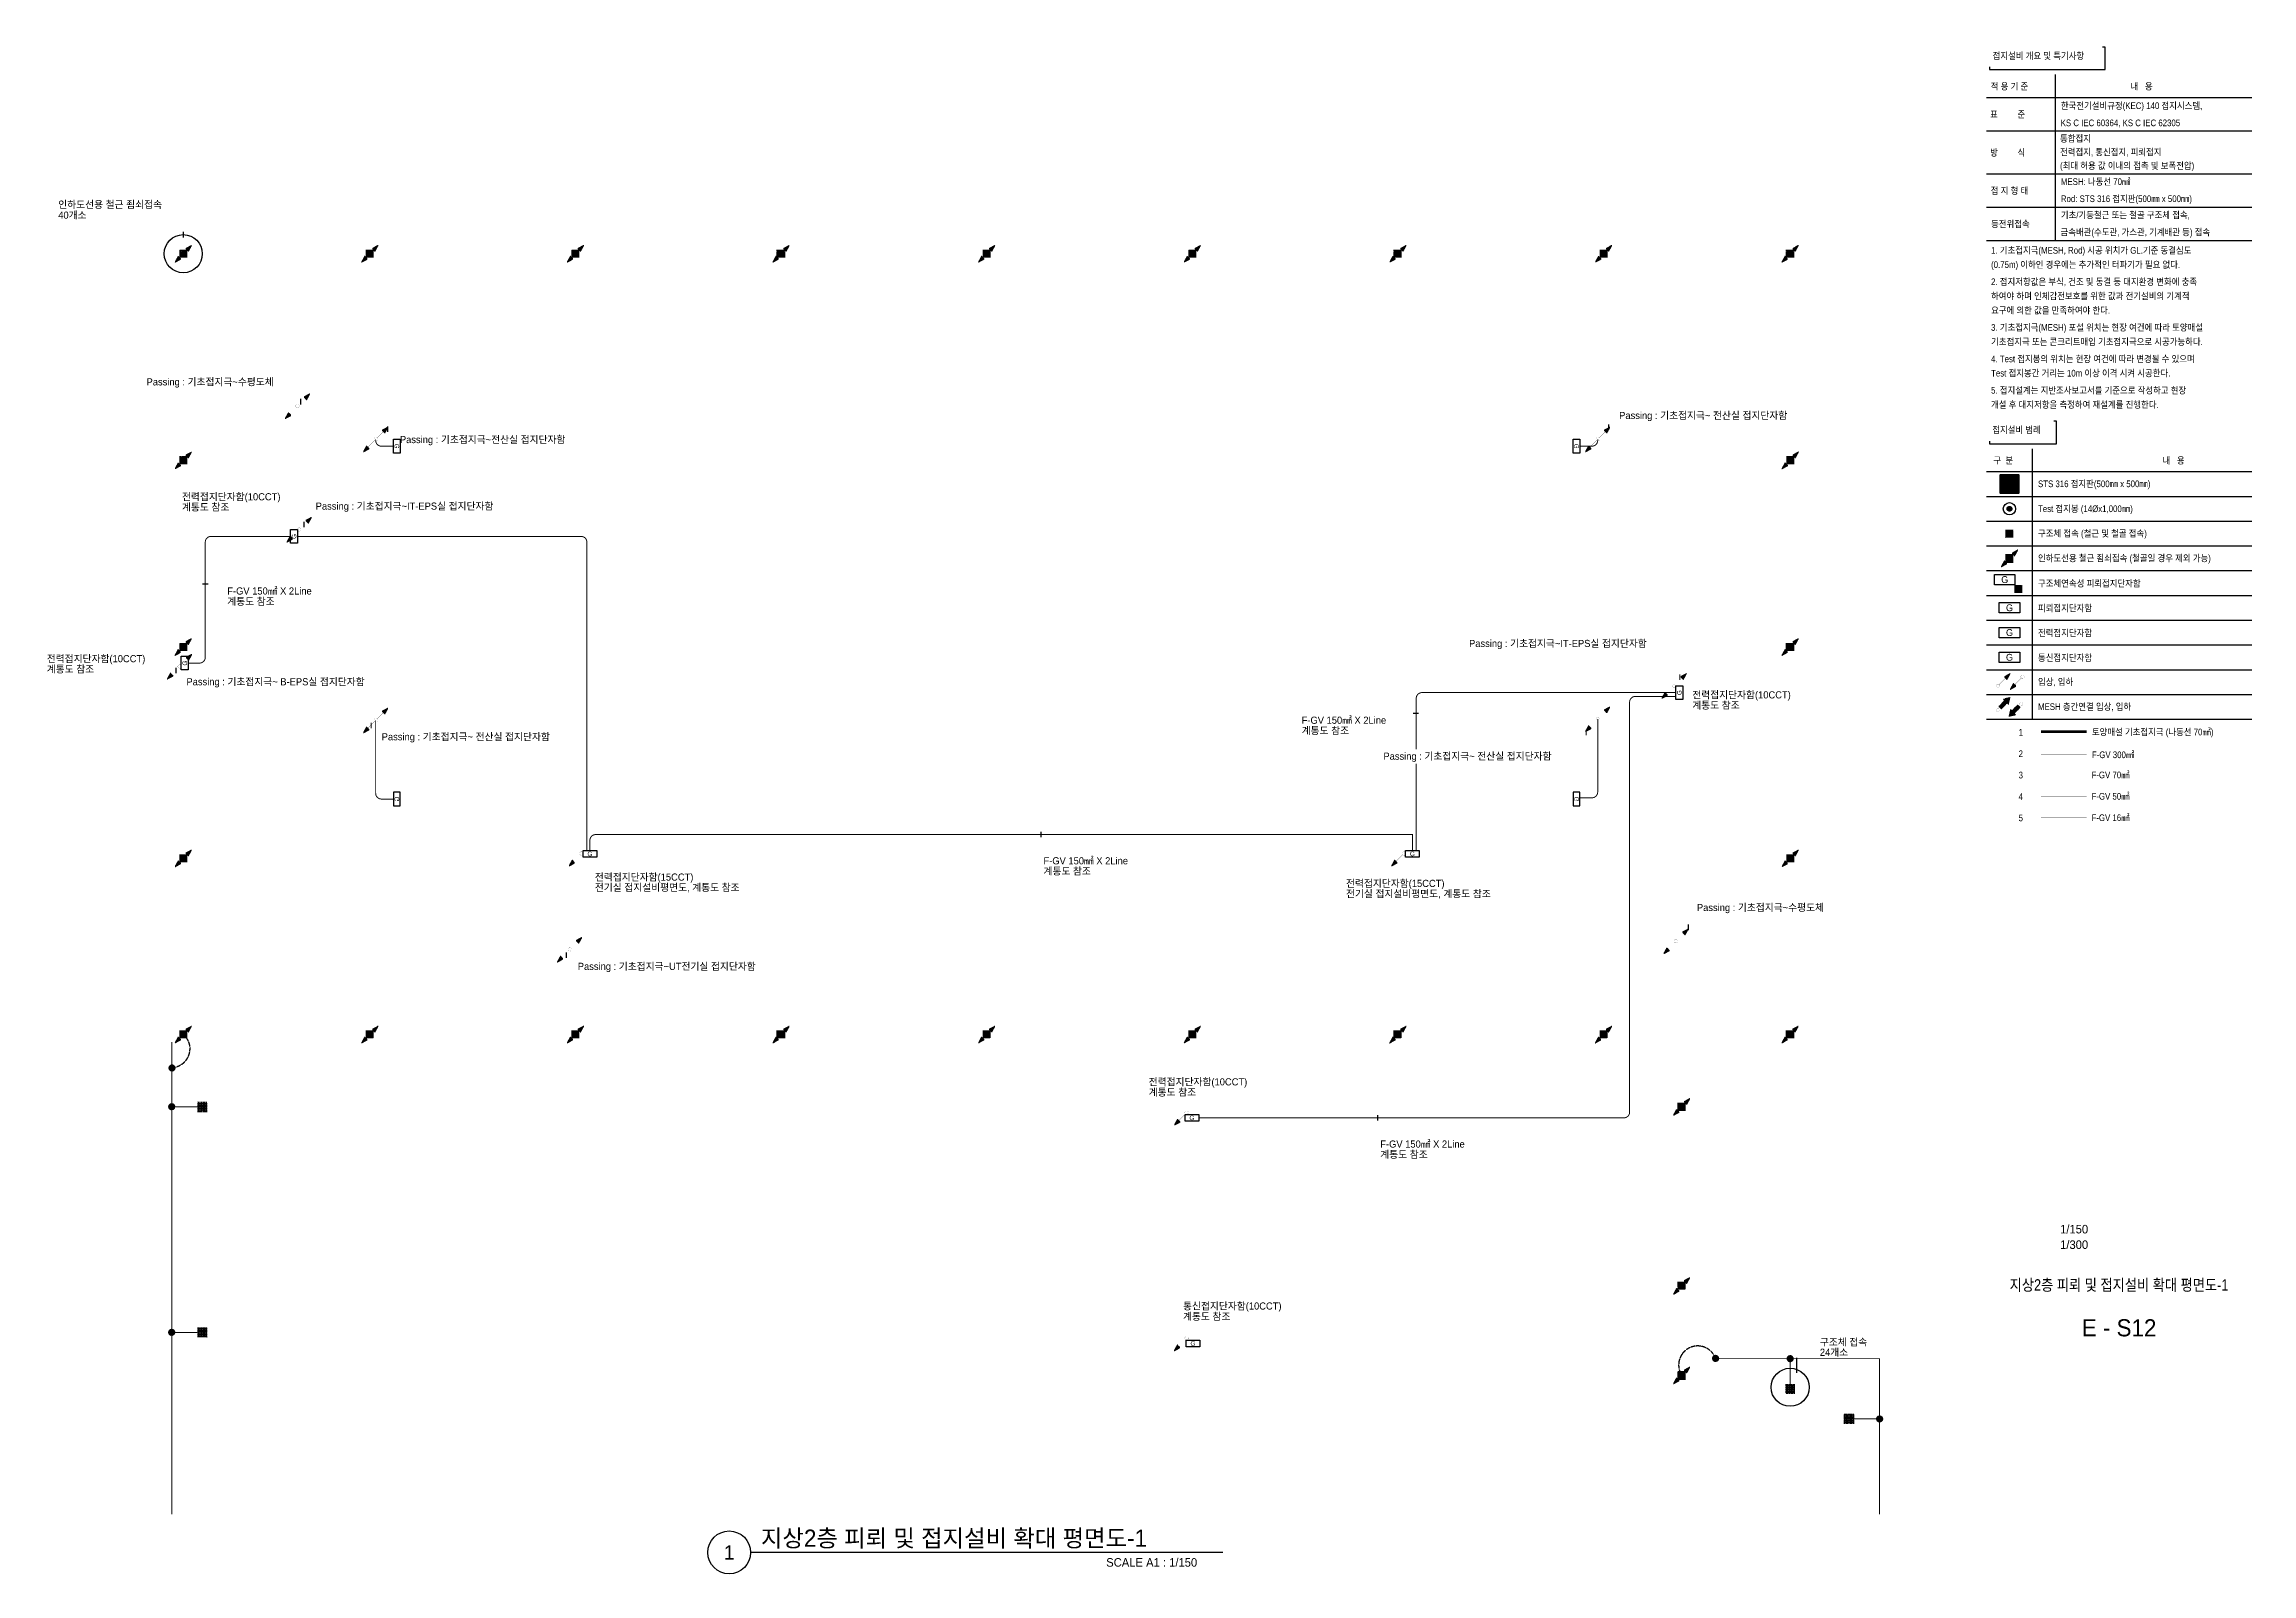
# Model space of a CAD drawing. Header units: millimetres. Extents: x 84495 to 502050, y -708375 to 1238700.
# Drawn here: x 259945 to 375900, y -173775 to -93450 of the extents above; entities that cross this region are included whole.
import ezdxf
from ezdxf.enums import TextEntityAlignment as Align

# ---------------------------------------------------------------- set-up
doc = ezdxf.new("R2010")
doc.units = ezdxf.units.MM
doc.header["$LTSCALE"] = 150
doc.set_wipeout_variables(frame=1)
for name, pattern in [('AM_ISO09W050', [22.5, 12, -1.5, 3, -1.5, 3, -1.5]), ('C2', [18.5, 13.5, -2, 1, -2]), ('HID', [2.3, 1.5, -0.8]), ('HIDDEN', [0.375, 0.25, -0.125])]:
    doc.linetypes.add(name, pattern=pattern)
doc.layers.get('0').update_dxf_attribs({"lineweight": 0})
for name, color, linetype in [('------02 Etc Panel', 3, 'Continuous'), ('------99 Grounding and Lightning', 3, 'Continuous'), ('------99 Grounding and Lightning_Roof', 2, 'Continuous'), ('------99 Grounding_Grounding Terminal Board_E', 3, 'Continuous'), ('------99 Grounding_Grounding Terminal Board_T', 2, 'Continuous'), ('------99 Grounding_Mesh', 6, 'Continuous'), ('-----09 E-WIRE-GV', 2, 'Continuous'), ('-----20 General Symbol', 3, 'Continuous'), ('-----29 Cable Schedule', 1, 'Continuous'), ('-----29 Indicator', 1, 'Continuous'), ('-----30 Text', 2, 'Continuous'), ('-----41 Drawing Title', 2, 'Continuous'), ('-----42 Drawing Number', 2, 'Continuous'), ('-----43 Drawing Scale', 3, 'Continuous')]:
    doc.layers.add(name, color=color, linetype=linetype)
doc.styles.add('ELEC', font='')
doc.styles.get('ELEC').set_extended_font_data('Dotum')
pattern_1 = [(180, (845852.563, 610254.6404), (-1e-14, -6.25), [])]

# ---------------------------------------------------------------- blocks, each defined once
blk = doc.blocks.new('STS 316 접지판')
blk.add_wipeout([(-254, -276), (-270, -270), (-276, -254), (-276, 254), (-270, 270), (-254, 276), (254, 276), (270, 270), (276, 254), (276, -254), (270, -270), (254, -276)])
h = blk.add_hatch(color=256)
h.dxf.hatch_style = 1
h.set_gradient(color1=(132, 132, 132), color2=(214, 214, 214), tint=1, name='SPHERICAL')
edge = h.paths.add_edge_path()
edge.add_line((-254, 276), (254, 276))
edge.add_arc((254, 254), 22.1, 0, 90, ccw=False)
edge.add_line((276, 254), (276, -254))
edge.add_arc((254, -254), 22.1, 270, 360, ccw=False)
edge.add_line((254, -276), (-254, -276))
edge.add_arc((-254, -254), 22.1, 180, 270, ccw=False)
edge.add_line((-276, -254), (-276, 254))
edge.add_arc((-254, 254), 22.1, 90, 180, ccw=False)
h.paths.add_polyline_path([(-169, 221), (169, 221, -0.668179), (173, 212), (-165, 212, -1.496606)], flags=16)
h.paths.add_polyline_path([(221, 169), (221, -169, -0.668179), (212, -173), (212, 165, -1.496606)], flags=16)
h.paths.add_polyline_path([(-173, -212), (165, -212, -1.496606), (169, -221), (-169, -221, -0.668179)], flags=16)
h.paths.add_polyline_path([(-221, 169, 0.022626), (-52, 0, 1.473564), (-43, 4, 0.045564)], flags=16)
h = blk.add_hatch(color=256)
h.set_gradient(color1=(255, 255, 255), tint=1, name='SPHERICAL')
edge = h.paths.add_edge_path()
edge.add_arc((-232, 232), 22.1, 0, 360)
edge = h.paths.add_edge_path()
edge.add_arc((-78, 249), 16.6, 0, 360)
edge = h.paths.add_edge_path()
edge.add_arc((78, 249), 16.6, 0, 360)
edge = h.paths.add_edge_path()
edge.add_arc((232, 232), 22.1, 0, 360)
edge = h.paths.add_edge_path()
edge.add_arc((249, -77), 16.6, 0, 360)
edge = h.paths.add_edge_path()
edge.add_arc((249, 77), 16.6, 0, 360)
edge = h.paths.add_edge_path()
edge.add_arc((-78, -249), 16.6, 0, 360)
edge = h.paths.add_edge_path()
edge.add_arc((78, -249), 16.6, 0, 360)
edge = h.paths.add_edge_path()
edge.add_arc((232, -232), 22.1, 0, 360)
edge = h.paths.add_edge_path()
edge.add_arc((-232, -232), 22.1, 0, 360)
edge = h.paths.add_edge_path()
edge.add_arc((-249, -77), 16.6, 0, 360)
edge = h.paths.add_edge_path()
edge.add_arc((-249, 77), 16.6, 0, 360)
edge = h.paths.add_edge_path()
edge.add_arc((0, 0), 22.1, 0, 360)
h = blk.add_hatch(color=256)
h.set_gradient(color1=(255, 255, 255), tint=1, name='SPHERICAL')
edge = h.paths.add_edge_path()
edge.add_arc((-249, -77), 16.6, 0, 360)
edge = h.paths.add_edge_path()
edge.add_arc((-249, 77), 16.6, 0, 360)
edge = h.paths.add_edge_path()
edge.add_arc((-232, 232), 22.1, 0, 360)
edge = h.paths.add_edge_path()
edge.add_arc((-78, 249), 16.6, 0, 360)
edge = h.paths.add_edge_path()
edge.add_arc((78, 249), 16.6, 0, 360)
edge = h.paths.add_edge_path()
edge.add_arc((0, 0), 22.1, 0, 360)
edge = h.paths.add_edge_path()
edge.add_arc((232, 232), 22.1, 0, 360)
h = blk.add_hatch(color=256)
h.set_gradient(color1=(132, 132, 132), one_color=1, tint=1, name='SPHERICAL')
edge = h.paths.add_edge_path()
edge.add_arc((0, 0), 22.1, 0, 360)
for points in [[(-254, 276), (254, 276, -0.414214), (276, 254), (276, -254, -0.414214), (254, -276), (-254, -276, -0.414214), (-276, -254), (-276, 254, -0.414214), (-254, 276, 0.033225)], [(-221, -169), (-221, 169, -0.668179), (-212, 173), (-43, 4, -0.414214), (-43, -4), (-212, -173, -0.668179), (-221, -169, -0.016281)], [(-169, 221), (169, 221, -0.668179), (173, 212), (4, 43, -0.414214), (-4, 43), (-173, 212, -0.668179), (-169, 221, -0.016281)], [(221, -169), (221, 169, 0.668179), (212, 173), (43, 4, 0.414214), (43, -4), (212, -173, 0.668179), (221, -169, 0.016281)], [(-169, -221), (169, -221, 0.668179), (173, -212), (4, -43, 0.414214), (-4, -43), (-173, -212, 0.668179), (-169, -221, 0.016281)]]:
    blk.add_lwpolyline(points, format="xyb")
for centre, radius in [((-249, 77), 16.6), ((-232, 232), 22.1), ((-78, 249), 16.6), ((0, 0), 22.1), ((78, 249), 16.6), ((232, 232), 22.1), ((249, 77), 16.6), ((-249, -77), 16.6), ((-232, -232), 22.1), ((-78, -249), 16.6), ((78, -249), 16.6), ((232, -232), 22.1), ((249, -77), 16.6)]:
    blk.add_circle(centre, radius)
blk = doc.blocks.new('구조체접속')
h = blk.add_hatch()
h.set_pattern_fill('ANGLE', color=1, scale=200)
h.set_pattern_definition([(0, (0, 0), (0, 55), [40, -15]), (90, (0, 0), (-55, 3e-15), [40, -15])])
h.paths.add_polyline_path([(168, 168), (-168, 168), (-168, -168), (168, -168)])
at = {"color": 1}
for p, q in [((166, 168), (168, 166)), ((-168, -166), (-166, -168))]:
    blk.add_line(p, q, dxfattribs=at)
at = {"color": 1, "const_width": 2}
blk.add_lwpolyline([(168, 168), (-168, 168), (-168, -168), (168, -168)], close=True, dxfattribs=at)
blk = doc.blocks.new("'인하도선용 수직철근 또는 철골")
h = blk.add_hatch()
h.set_pattern_fill('ANSI31', color=256, scale=50, angle=135)
h.set_pattern_definition(pattern_1)
h.paths.add_polyline_path([(291, 293), (180, 89), (88, 181)])
h = blk.add_hatch()
h.set_pattern_fill('ANSI31', color=256, scale=50, angle=135)
h.set_pattern_definition(pattern_1)
h.paths.add_polyline_path([(-291, -293), (-180, -89), (-88, -181)])
at = {"const_width": 3.93}
for points in [[(293, 293), (181, 88), (88, 181), (293, 293)], [(-293, -293), (-181, -88), (-88, -181), (-293, -293)]]:
    blk.add_lwpolyline(points, dxfattribs=at)
at = {"xscale": 0.8, "yscale": 0.8, "zscale": 0.8}
blk.add_blockref('구조체접속', (0, 0), dxfattribs=at)
blk = doc.blocks.new('입상입하1')
h = blk.add_hatch()
h.set_pattern_fill('ANSI31', color=256, scale=50, angle=135)
h.set_pattern_definition([(180, (845993.8846, 610394.13), (-1e-14, -6.25), [])])
h.paths.add_polyline_path([(432, 432), (321, 228), (229, 321)])
at = {"const_width": 3.93}
blk.add_lwpolyline([(0, 61, -1), (0, -61, -1), (0, 61)], format="xyb", dxfattribs=at)
for points in [[(43, 43), (275, 275)], [(434, 433), (322, 227), (229, 321), (434, 433)]]:
    blk.add_lwpolyline(points, dxfattribs=at)
blk = doc.blocks.new('입상입하2')
h = blk.add_hatch()
h.set_pattern_fill('ANSI31', color=256, scale=100, angle=135)
h.set_pattern_definition([(180, (0, 0), (-2e-14, -12.5), [])])
h.paths.add_polyline_path([(326, 242), (377, 192), (433, 433), (192, 377), (242, 326), (39, 124), (124, 39)])
at = {"const_width": 3.93}
blk.add_lwpolyline([(0, 61, -1), (0, -61, -1), (0, 61)], format="xyb", dxfattribs=at)
blk.add_lwpolyline([(377, 192), (326, 242), (124, 39), (39, 124), (242, 326), (192, 377), (433, 433)], close=True, dxfattribs=at)
blk = doc.blocks.new('A$Cbdca0f5f')
at = {"color": 0}
blk.add_lwpolyline([(-360, -360), (-360, 0), (360, 0), (360, -360)], close=True, dxfattribs=at)
at = {"color": 0, "style": 'ELEC'}
blk.add_text('G', height=240, dxfattribs=at).set_placement((0, -180), align=Align.MIDDLE)
blk = doc.blocks.new('구조체연속성 TEST 단자함')
at = {"const_width": 2}
blk.add_lwpolyline([(491, -200), (491, -100, 0.414214), (391, 0), (360, 0)], format="xyb", dxfattribs=at)
at = {"layer": '------99 Grounding_Grounding Terminal Board_E'}
blk.add_blockref('A$Cbdca0f5f', (0, 180), dxfattribs=at)
at = {"xscale": 0.8, "yscale": 0.8, "zscale": 0.8}
blk.add_blockref('구조체접속', (491, -334), dxfattribs=at)
blk = doc.blocks.new('접지봉')
at = {"linetype": 'HID', "ltscale": 200}
h = blk.add_hatch(color=256, dxfattribs=at)
h.dxf.hatch_style = 1
edge = h.paths.add_edge_path()
edge.add_arc((0, 0), 102, 0, 360)
blk.add_circle((0, 0), 271)
blk.add_circle((0, 0), 102, dxfattribs=at)
blk = doc.blocks.new('A13')
blk.add_lwpolyline([(-300, 0), (-300, 300), (300, 300), (300, 0)], close=True)
at = {"style": 'ELEC'}
blk.add_text('G', height=200, dxfattribs=at).set_placement((0, 150), align=Align.MIDDLE)
blk = doc.blocks.new('A$C8673a4d5')
blk.add_wipeout([(-32961, -47990), (-32961, -50363), (-32661, -50363), (-32661, -50663), (-25624, -50663), (-25624, -48290), (-25924, -48290), (-25924, -47990)]).dxf.layer = '-----29 Cable Schedule'
blk.add_wipeout([(-32961, -51192), (-5100, -51192), (-5100, -91305), (-32961, -91305)]).dxf.layer = '-----29 Cable Schedule'
at = {"layer": '-----29 Cable Schedule'}
blk.add_lwpolyline([(-32661, -50363), (-32661, -50663), (-25624, -50663), (-25624, -48290), (-25924, -48290)], dxfattribs=at)
blk.add_wipeout([(-32961, -47990), (-25924, -47990), (-25924, -50363), (-32961, -50363)]).dxf.layer = '-----29 Cable Schedule'
at = {"layer": '-----30 Text', "style": 'ELEC', "width": 0.9}
blk.add_text('접지설비 범례', height=700, dxfattribs=at).set_placement((-32369, -49206), align=Align.MIDDLE_LEFT)
blk.add_wipeout([(-32961, -51193), (-5100, -51193), (-5100, -91306), (-32961, -91306)]).dxf.layer = '-----29 Cable Schedule'
at = {"layer": '-----09 E-WIRE-GV', "color": 6, "linetype": 'AM_ISO09W050', "ltscale": 0.5, "const_width": 300}
blk.add_lwpolyline([(-27238, -80908), (-22438, -80908)], dxfattribs=at)
at = {"layer": '-----09 E-WIRE-GV', "color": 1, "linetype": 'C2', "ltscale": 0.5, "const_width": 30}
blk.add_lwpolyline([(-27238, -83304), (-22438, -83304)], dxfattribs=at)
at = {"layer": '-----09 E-WIRE-GV', "color": 3, "linetype": 'C2', "ltscale": 0.5, "const_width": 30}
blk.add_lwpolyline([(-27238, -85417), (-22438, -85417)], dxfattribs=at)
at = {"layer": '-----09 E-WIRE-GV', "color": 4, "linetype": 'C2', "ltscale": 0.5, "const_width": 30}
blk.add_lwpolyline([(-27238, -87664), (-22438, -87664)], dxfattribs=at)
at = {"layer": '-----09 E-WIRE-GV', "color": 2, "linetype": 'C2', "ltscale": 0.5, "const_width": 30}
blk.add_lwpolyline([(-27238, -89912), (-22438, -89912)], dxfattribs=at)
at = {"layer": '-----29 Cable Schedule'}
blk.add_line((-28161, -51193), (-28161, -79593), dxfattribs=at)
for points in [[(-32961, -53593), (-5100, -53593)], [(-32961, -56193), (-5100, -56193)], [(-32961, -58793), (-5100, -58793)], [(-32961, -61393), (-5100, -61393)], [(-32961, -63993), (-5100, -63993)], [(-32961, -66593), (-5100, -66593)], [(-32961, -69193), (-5100, -69193)], [(-32961, -71793), (-5100, -71793)], [(-32961, -74393), (-5100, -74393)], [(-32961, -76993), (-5100, -76993)], [(-32961, -79593), (-5100, -79593)]]:
    blk.add_lwpolyline(points, dxfattribs=at)
at = {"layer": '------99 Grounding and Lightning'}
for name, p, xscale, yscale, zscale in [('구조체접속', (-30561, -60093), 2.4, 2.4, 2.4), ("'인하도선용 수직철근 또는 철골", (-30561, -62693), 3, 3, 3), ('구조체연속성 TEST 단자함', (-31062, -64931), 3, 3, 3)]:
    blk.add_blockref(name, p, dxfattribs=dict(at, xscale=xscale, yscale=yscale, zscale=zscale))
at = {"layer": '------99 Grounding_Grounding Terminal Board_E', "xscale": 3, "yscale": 3, "zscale": 3}
for p in [(-30561, -67353), (-30561, -69953)]:
    blk.add_blockref('A$Cbdca0f5f', p, dxfattribs=at)
at = {"layer": '------99 Grounding_Grounding Terminal Board_T', "xscale": 3.6, "yscale": 3.6, "zscale": 3.6}
blk.add_blockref('A13', (-30561, -73633), dxfattribs=at)
at = {"layer": '-----20 General Symbol', "xscale": 3, "yscale": 3, "zscale": 3}
for name, p in [('입상입하1', (-31786, -76095)), ('입상입하2', (-31798, -78616))]:
    blk.add_blockref(name, p, dxfattribs=at)
at = {"layer": '-----20 General Symbol', "xscale": 3, "yscale": 3, "zscale": 3, "rotation": 179.9999999997969}
for name, p in [('입상입하1', (-29184, -75140)), ('입상입하2', (-29324, -77969))]:
    blk.add_blockref(name, p, dxfattribs=at)
at = {"layer": '-----30 Text', "style": 'ELEC', "width": 0.9}
for s, p in [('내   용', (-14473, -52422)), ('STS 316 접지판(500㎜ x 500㎜)', (-27561, -54875)), ('Test 접지봉 (14Øx1,000㎜)', (-27561, -57493)), ('구조체 접속 (철근 및 철골 접속)', (-27561, -60083)), ('인하도선용 철근 죔쇠접속 (철골일 경우 제외 가능)', (-27561, -62683)), ('구조체연속성 피뢰접지단자함', (-27561, -65331)), ('피뢰접지단자함', (-27561, -67931)), ('전력접지단자함', (-27561, -70531)), ('통신접지단자함', (-27561, -73131)), ('입상, 입하', (-27561, -75675)), ('MESH 층간연결 입상, 입하', (-27561, -78275)), ('토양매설 기초접지극 (나동선 70㎟)', (-21904, -80938)), ('F-GV 300㎟ ', (-21904, -83333)), ('F-GV 70㎟', (-21940, -85447)), ('F-GV 50㎟', (-21940, -87694)), ('F-GV 16㎟', (-21940, -89941))]:
    blk.add_text(s, height=700, dxfattribs=at).set_placement(p, align=Align.MIDDLE_LEFT)
blk.add_wipeout([(-32961, -11903), (-5100, -11903), (-5100, -47690), (-32961, -47690)]).dxf.layer = '-----29 Cable Schedule'
at = {"layer": '------99 Grounding_Mesh', "xscale": 3.6, "yscale": 3.6, "zscale": 3.6}
blk.add_blockref('STS 316 접지판', (-30561, -54893), dxfattribs=at)
for points, layer in [([(-32961, -11903), (-5100, -11903), (-5100, -47690), (-32961, -47690)], '-----29 Cable Schedule'), ([(-30090, -83689), (-30090, -82716), (-29247, -82229), (-28404, -82716), (-28404, -83689), (-29247, -84176)], '-----29 Indicator'), ([(-30090, -90431), (-30090, -89457), (-29247, -88970), (-28404, -89457), (-28404, -90431), (-29247, -90917)], '-----29 Indicator')]:
    blk.add_wipeout(points).dxf.layer = layer
at = {"layer": '-----29 Cable Schedule'}
for points in [[(-32961, -14303), (-5100, -14303)], [(-32961, -17803), (-5100, -17803)], [(-32961, -22303), (-5100, -22303)], [(-32961, -25803), (-5100, -25803)], [(-32961, -29303), (-5100, -29303)]]:
    blk.add_lwpolyline(points, dxfattribs=at)
at = {"layer": '------99 Grounding and Lightning', "xscale": 2.4, "yscale": 2.4, "zscale": 2.4}
blk.add_blockref('접지봉', (-30561, -57493), dxfattribs=at)
at = {"layer": '-----30 Text', "style": 'ELEC', "width": 0.9}
for s, p in [('적 용 기 준', (-32525, -13133)), ('내   용', (-17834, -13133)), ('표         준', (-32594, -16073)), ('한국전기설비규정(KEC) 140 접지시스템,', (-25161, -15165)), ('통합접지', (-25245, -18609)), ('KS C IEC 60364, KS C IEC 62305', (-25182, -16965)), ('방         식', (-32594, -20083)), ('전력접지, 통신접지, 피뢰접지 ', (-25245, -20036)), ('(최대 허용 값 이내의 접촉 및 보폭전압)', (-25245, -21462)), ('MESH: 나동선 70㎟', (-25161, -23136)), ('접 지 형 태', (-32525, -24091)), ('Rod: STS 316 접지판(500㎜ x 500㎜)', (-25161, -24936)), ('등전위접속', (-32491, -27583)), ('기초/기둥철근 또는 철골 구조체 접속,', (-25161, -26644)), ('1. 기초접지극(MESH, Rod) 시공 위치가 GL.기준 동결심도', (-32491, -30353)), ('금속배관(수도관, 가스관, 기계배관 등) 접속', (-25197, -28444)), ('(0.75m) 이하인 경우에는 추가적인 터파기가 필요 없다.', (-32491, -31853)), ('하여야 하며 인체감전보호를 위한 값과 전기설비의 기계적 ', (-32491, -35153)), ('2. 접지저항값은 부식, 건조 및 동결 등 대지환경 변화에 충족', (-32491, -33653)), ('요구에 의한 값을 만족하여야 한다.', (-32491, -36653)), ('3. 기초접지극(MESH) 포설 위치는 현장 여건에 따라 토양매설', (-32491, -38453)), ('4. Test 접지봉의 위치는 현장 여건에 따라 변경될 수 있으며', (-32491, -41753)), ('기초접지극 또는 콘크리트매입 기초접지극으로 시공가능하다.', (-32491, -39953)), ('Test 접지봉간 거리는 10m 이상 이격 시켜 시공한다.', (-32491, -43253)), ('5. 접지설계는 지반조사보고서를 기준으로 작성하고 현장 ', (-32491, -45053)), ('개설 후 대지저항을 측정하여 재설계를 진행한다.', (-32491, -46553)), ('구  분', (-32253, -52408))]:
    blk.add_text(s, height=700, dxfattribs=at).set_placement(p, align=Align.MIDDLE_LEFT)
for points, layer in [([(-32961, -8700), (-32961, -11074), (-32661, -11074), (-32661, -11374), (-20506, -11374), (-20506, -9000), (-20806, -9000), (-20806, -8700)], '-----29 Cable Schedule'), ([(-30090, -81442), (-30090, -80468), (-29247, -79982), (-28404, -80468), (-28404, -81442), (-29247, -81929)], '-----29 Indicator'), ([(-30090, -88183), (-30090, -87210), (-29247, -86723), (-28404, -87210), (-28404, -88183), (-29247, -88670)], '-----29 Indicator')]:
    blk.add_wipeout(points).dxf.layer = layer
at = {"layer": '-----29 Cable Schedule'}
blk.add_lwpolyline([(-32661, -11074), (-32661, -11374), (-20506, -11374), (-20506, -9000), (-20806, -9000)], dxfattribs=at)
at = {"layer": '-----30 Text', "style": 'ELEC', "width": 0.9}
for s, p in [('1', (-29603, -80979)), ('5', (-29603, -89960))]:
    blk.add_text(s, height=700, dxfattribs=at).set_placement(p, align=Align.MIDDLE_LEFT)
blk.add_wipeout([(-30090, -85936), (-30090, -84963), (-29247, -84476), (-28404, -84963), (-28404, -85936), (-29247, -86423)]).dxf.layer = '-----29 Indicator'
for s, p in [('2', (-29603, -83226)), ('3', (-29603, -85465)), ('4', (-29603, -87713))]:
    blk.add_text(s, height=700, dxfattribs=at).set_placement(p, align=Align.MIDDLE_LEFT)
blk.add_wipeout([(-32961, -8700), (-20806, -8700), (-20806, -11074), (-32961, -11074)]).dxf.layer = '-----29 Cable Schedule'
at = {"layer": '-----29 Cable Schedule'}
blk.add_lwpolyline([(-25761, -11903), (-25761, -29303)], dxfattribs=at)
at = {"layer": '-----30 Text', "style": 'ELEC', "width": 0.9}
blk.add_text('접지설비 개요 및 특기사항', height=700, dxfattribs=at).set_placement((-32331, -9925), align=Align.MIDDLE_LEFT)
blk = doc.blocks.new('접속점 (본딩)')
h = blk.add_hatch(color=256)
h.dxf.hatch_style = 1
h.paths.add_polyline_path([(125, 0, 1), (-125, 0, 1)])
at = {"const_width": 2}
for points in [[(125, 0, 1), (-125, 0)], [(125, 0, -1), (-125, 0)]]:
    blk.add_lwpolyline(points, format="xyb", dxfattribs=at)
blk = doc.blocks.new('C01')
blk.add_lwpolyline([(-300, 0), (-300, 300), (300, 300), (300, 0)], close=True)
at = {"style": 'ELEC'}
blk.add_text('G', height=200, dxfattribs=at).set_placement((0, 150), align=Align.MIDDLE)

msp = doc.modelspace()

# ---------------------------------------------------------------- linework, layer by layer
at = {"layer": '------99 Grounding and Lightning_Roof', "color": 2, "linetype": 'HIDDEN', "ltscale": 10, "const_width": 50, "elevation": 0}
for points in [[(266650, -145850), (266650, -170650)], [(347738, -162475), (356350, -162475), (356350, -170650)]]:
    msp.add_lwpolyline(points, dxfattribs=at)
at = {"layer": '-----09 E-WIRE-GV', "color": 4, "linetype": 'C2', "ltscale": 0.1, "const_width": 50, "elevation": 0}
msp.add_lwpolyline([(340610, -114560), (341242, -114560, 0.4142136), (341542, -114260), (341542, -114200)], format="xyb", dxfattribs=at)
at = {"layer": '-----09 E-WIRE-GV', "color": 1, "linetype": 'C2', "ltscale": 0.3, "const_width": 50, "elevation": 0}
for points in [[(272890, -119299), (268708, -119299, 0.4142136), (268408, -119599), (268408, -125650, -0.4142136), (268108, -125950), (267510, -125950)], [(288451, -135790), (288451, -119599, 0.4142136), (288151, -119299), (273250, -119299)], [(345650, -127501), (332311, -127501, 0.4142136), (332011, -127801), (332011, -135790)], [(288610, -135790), (288610, -135256, -0.4142136), (288910, -134956), (331810, -134956), (331810, -135790)]]:
    msp.add_lwpolyline(points, format="xyb", dxfattribs=at)
at = {"layer": '-----09 E-WIRE-GV', "color": 4, "linetype": 'C2', "ltscale": 0.1, "const_width": 50}
for points in [[(266645, -149247), (267996, -149247)], [(266645, -161095), (267996, -161095)]]:
    msp.add_lwpolyline(points, dxfattribs=at)
at = {"layer": '-----09 E-WIRE-GV', "color": 4, "linetype": 'C2', "ltscale": 0.1, "const_width": 50, "elevation": 0}
for points in [[(351650, -162475), (351650, -163826)], [(356350, -165640), (354999, -165640)]]:
    msp.add_lwpolyline(points, dxfattribs=at)
at = {"layer": '-----09 E-WIRE-GV', "color": 4, "linetype": 'C2', "ltscale": 0.1}
for centre, radius, start, end in [((266625, -146201), 982, 271.47851, 50.20512), ((346795, -162811), 1002, 19.59394, 212.5473)]:
    msp.add_arc(centre, radius, start, end, dxfattribs=at)
at = {"layer": '-----29 Indicator', "elevation": 0}
for points in [[(273035, -111211, 0, 0, 0), (273420, -111211, 0, 0, 0), (273420, -112074, 64.2, 64.2, 0), (273420, -112374, 0, 0, 0)], [(269425, -121801, 0, 0, 0), (268561, -121801, 64.2, 64.2, 0), (268261, -121801, 0, 0, 0)], [(330982, -128588, 0, 0, 0), (331845, -128588, 64.2, 64.2, 0), (332146, -128588, 0, 0, 0)], [(312297, -135969, 0, 0, 0), (312297, -135106, 64.2, 64.2, 0), (312297, -134806, 0, 0, 0)], [(329985, -150843, 0, 0, 0), (329985, -149980, 64.2, 64.2, 0), (329985, -149680, 0, 0, 0)]]:
    msp.add_lwpolyline(points, format="xyseb", dxfattribs=at)
at = {"layer": '-----29 Indicator'}
msp.add_circle((267253, -104453), 1000, dxfattribs=at)
at = {"layer": '-----41 Drawing Title', "color": 7}
msp.add_line((321848, -172650), (297052, -172650), dxfattribs=at)
msp.add_circle((295927, -172650), 1125, dxfattribs=at)

# ---------------------------------------------------------------- block references
at = {"layer": '------02 Etc Panel', "xscale": 1.199999999953434, "yscale": 1.199999999953434, "zscale": 1.199999999953434, "rotation": 90}
for p in [(273250, -119299), (267510, -125950), (346010, -127501), (346010, -127501)]:
    msp.add_blockref('C01', p, dxfattribs=at)
at = {"layer": '------02 Etc Panel', "xscale": 1.199999999953434, "yscale": 1.199999999953434, "zscale": 1.199999999953434}
for p in [(288610, -136150), (331810, -136150), (320228, -150010)]:
    msp.add_blockref('C01', p, dxfattribs=at)
at = {"layer": '------99 Grounding and Lightning', "xscale": 1.5, "yscale": 1.5, "zscale": 1.5}
for p in [(267253, -104453), (277050, -104450), (287850, -104450), (298650, -104450), (309450, -104450), (320250, -104450), (331050, -104450), (341850, -104450), (351647, -104453), (267253, -115297), (351653, -115297), (267250, -125100), (351650, -125100), (267253, -136197), (351653, -136197), (267253, -145447), (277050, -145450), (287850, -145447), (298650, -145447), (309450, -145447), (320250, -145447), (331050, -145450), (341850, -145450), (351647, -145447), (345950, -149250), (345950, -158650), (345950, -163350)]:
    msp.add_blockref("'인하도선용 수직철근 또는 철골", p, dxfattribs=at)
for name, p, rotation in [('접속점 (본딩)', (266660, -147210), 89.99999999999999), ('접속점 (본딩)', (266645, -149247), 269.9999999999999), ('구조체접속', (268248, -149247), 269.9999999999999), ('접속점 (본딩)', (266645, -161095), 269.9999999999999), ('구조체접속', (268248, -161095), 269.9999999999999), ('접속점 (본딩)', (347734, -162463), 89.99999999999999), ('접속점 (본딩)', (351650, -162475), 180), ('구조체접속', (351650, -164078), 180), ('구조체접속', (354747, -165640), 89.99999999999999), ('접속점 (본딩)', (356350, -165640), 89.99999999999999)]:
    msp.add_blockref(name, p, dxfattribs=dict(at, rotation=rotation))
at = {"layer": '------99 Grounding_Grounding Terminal Board_T', "yscale": 1.2, "zscale": 1.2}
for p, xscale, rotation in [((340250, -114560), 1.2, 270), ((278650, -133090), -1.2, 90), ((340610, -133090), -1.2, 90)]:
    msp.add_blockref('A13', p, dxfattribs=dict(at, xscale=xscale, rotation=rotation))
at = {"layer": '------99 Grounding_Grounding Terminal Board_T', "xscale": 1.2, "yscale": 1.2, "zscale": 1.2}
msp.add_blockref('A13', (320281, -161860), dxfattribs=at)
at = {"layer": '-----20 General Symbol', "xscale": 1.5, "yscale": 1.5, "zscale": 1.5, "rotation": 180}
for p in [(273253, -112453), (277358, -114200), (341542, -114200), (273342, -118939), (267058, -126130), (345558, -127141), (277358, -128958), (341542, -128892), (288158, -135950), (331358, -135950), (287545, -140993), (345653, -140556), (319951, -149558), (319942, -161408)]:
    msp.add_blockref('입상입하1', p, dxfattribs=at)
at = {"layer": '-----20 General Symbol', "xscale": 1.5, "yscale": 1.5, "zscale": 1.5}
for p in [(273253, -112453), (277358, -114200), (341542, -114200), (273342, -118939), (267058, -126130), (345558, -127141), (277358, -128958), (341542, -128892), (345653, -140553), (287545, -140993)]:
    msp.add_blockref('입상입하1', p, dxfattribs=at)
at = {"layer": '-----29 Cable Schedule', "xscale": 0.5, "yscale": 0.5, "zscale": 0.5}
msp.add_blockref('A$C8673a4d5', (378450, -89100), dxfattribs=at)

# ---------------------------------------------------------------- texts
at = {"layer": '-----41 Drawing Title', "style": 'ELEC', "width": 0.85}
msp.add_text('지상2층 피뢰 및 접지설비 확대 평면도-1', height=600, dxfattribs=at).set_placement((368925, -158605), align=Align.MIDDLE_CENTER)
at = {"layer": '-----41 Drawing Title', "color": 2, "style": 'ELEC'}
msp.add_text('지상2층 피뢰 및 접지설비 확대 평면도-1', height=900, dxfattribs=at).set_placement((297592, -172350))
at = {"layer": '-----41 Drawing Title', "color": 7, "style": 'ELEC'}
msp.add_text('1', height=750, dxfattribs=at).set_placement((295927, -172650), align=Align.MIDDLE)
at = {"layer": '-----41 Drawing Title', "style": 'ELEC'}
msp.add_text('SCALE A1 : 1/150', height=450, dxfattribs=at).set_placement((320506, -173400), align=Align.RIGHT)
at = {"layer": '-----42 Drawing Number', "style": 'ELEC'}
msp.add_text('E - S12', height=900, dxfattribs=at).set_placement((368925, -160855), align=Align.MIDDLE_CENTER)
at = {"layer": '-----43 Drawing Scale', "style": 'ELEC'}
for s, p in [('1/150', (365830, -155900)), ('1/300', (365830, -156715))]:
    msp.add_text(s, height=450, dxfattribs=at).set_placement(p)

# ---------------------------------------------------------------- wipeouts: each hides what was drawn before it
for points in [[(260619, -101508), (266869, -101508), (266869, -102758), (260619, -102758)], [(334663, -124537), (345367, -124537), (345367, -125287), (334663, -125287)], [(346690, -138437), (354413, -138437), (354413, -139187), (346690, -139187)], [(317823, -147578), (323733, -147578), (323733, -148828), (317823, -148828)]]:
    msp.add_wipeout(points).dxf.layer = '-----29 Indicator'
msp.add_wipeout([(319625, -159349), (325535, -159349), (325535, -160599), (319625, -160599)]).translate(0, 0, 0).dxf.layer = '-----29 Indicator'

# ---------------------------------------------------------------- next in the draw order: linework, layer by layer
at = {"layer": '-----29 Indicator'}
for points in [[(266869, -102146, 0, 0, 0), (267253, -102146, 0, 0, 0), (267253, -103303, 64.2, 64.2, 0), (267253, -103603, 0, 0, 0)], [(346690, -138812, 0, 0, 0), (346305, -138812, 0, 0, 0), (346305, -139675, 64.2, 64.2, 0), (346305, -139976, 0, 0, 0)]]:
    msp.add_lwpolyline(points, format="xyseb", dxfattribs=at)

# ---------------------------------------------------------------- next in the draw order: texts
at = {"layer": '-----30 Text', "style": 'ELEC'}
for s, p in [('인하도선용 철근 죔쇠접속', (260686, -101870)), ('40개소', (260686, -102428)), ('Passing : 기초접지극~IT-EPS실 접지단자함', (334786, -124919)), ('Passing : 기초접지극~수평도체', (346752, -138785)), ('계통도 참조', (317960, -148485)), ('전력접지단자함(10CCT)', (317960, -147940)), ('통신접지단자함(10CCT)', (319762, -159711)), ('계통도 참조', (319762, -160256))]:
    msp.add_text(s, height=375, dxfattribs=at).set_placement(p, align=Align.MIDDLE_LEFT)

# ---------------------------------------------------------------- next in the draw order: wipeouts: each hides what was drawn before it
for points in [[(265262, -110836), (273035, -110836), (273035, -111586), (265262, -111586)], [(342605, -112584), (352828, -112584), (352828, -113334), (342605, -113334)], [(278471, -113829), (288531, -113829), (288531, -114579), (278471, -114579)], [(274085, -117325), (284788, -117325), (284788, -118075), (274085, -118075)], [(269425, -121801), (274550, -121801), (274550, -123051), (269425, -123051)], [(259945, -125357), (265880, -125357), (265880, -126607), (259945, -126607)], [(267356, -126567), (278059, -126567), (278059, -127317), (267356, -127317)], [(346372, -127257), (352319, -127257), (352319, -128507), (346372, -128507)], [(277611, -129456), (287834, -129456), (287834, -130206), (277611, -130206)], [(312297, -135969), (317422, -135969), (317422, -137219), (312297, -137219)], [(288688, -136844), (297585, -136844), (297585, -138094), (288688, -138094)], [(328140, -137176), (337038, -137176), (337038, -138426), (328140, -138426)], [(287855, -141512), (298559, -141512), (298559, -142262), (287855, -142262)], [(329985, -150843), (335110, -150843), (335110, -152093), (329985, -152093)], [(353147, -161293), (356059, -161293), (356059, -162427), (353147, -162427)]]:
    msp.add_wipeout(points).dxf.layer = '-----29 Indicator'
msp.add_wipeout([(267045, -116854), (273033, -116854), (273033, -118104), (267045, -118104)]).translate(0, 0, 0).dxf.layer = '-----29 Indicator'

# ---------------------------------------------------------------- next in the draw order: linework, layer by layer
at = {"layer": '-----09 E-WIRE-GV', "color": 4, "linetype": 'C2', "ltscale": 0.1, "const_width": 50, "elevation": 0}
for points in [[(278290, -114560), (277658, -114560, -0.4142136), (277358, -114260), (277358, -114200)], [(278290, -133090), (277658, -133090, -0.4142136), (277358, -132790), (277358, -128958)]]:
    msp.add_lwpolyline(points, format="xyb", dxfattribs=at)
at = {"layer": '-----09 E-WIRE-GV', "color": 1, "linetype": 'C2', "ltscale": 0.3, "const_width": 50, "elevation": 0}
msp.add_lwpolyline([(345650, -127701), (343519, -127701, 0.4142136), (343219, -128001), (343219, -149530, -0.4142136), (342919, -149830), (320588, -149830)], format="xyb", dxfattribs=at)
at = {"layer": '-----29 Indicator', "elevation": 0}
for points in [[(278471, -114204, 0, 0, 0), (277982, -114204, 0, 0, 0), (277982, -113812, 64.2, 64.2, 0), (277982, -113512, 0, 0, 0)], [(342605, -112959, 0, 0, 0), (342117, -112959, 0, 0, 0), (342117, -113409, 64.2, 64.2, 0), (342117, -113709, 0, 0, 0)], [(274085, -117700, 0, 0, 0), (273596, -117700, 0, 0, 0), (273596, -118516, 64.2, 64.2, 0), (273596, -118817, 0, 0, 0)], [(345367, -124912, 0, 0, 0), (345855, -124912, 0, 0, 0), (345855, -126544, 64.2, 64.2, 0), (345855, -126845, 0, 0, 0)], [(267356, -126942, 0, 0, 0), (266867, -126942, 0, 0, 0), (266867, -126493, 64.2, 64.2, 0), (266867, -126192, 0, 0, 0)], [(277611, -129831, 0, 0, 0), (277122, -129831, 0, 0, 0), (277122, -129381, 64.2, 64.2, 0), (277122, -129081, 0, 0, 0)], [(287855, -141887, 0, 0, 0), (287366, -141887, 0, 0, 0), (287366, -141437, 64.2, 64.2, 0), (287366, -141137, 0, 0, 0)], [(353147, -161860, 0, 0, 0), (351993, -161860, 0, 0, 0), (351993, -162432, 64.2, 64.2, 0), (351993, -163232, 0, 0, 0)]]:
    msp.add_lwpolyline(points, format="xyseb", dxfattribs=at)
at = {"layer": '-----29 Indicator'}
msp.add_circle((351650, -163978), 1000, dxfattribs=at)

# ---------------------------------------------------------------- next in the draw order: block references
at = {"layer": '------99 Grounding_Grounding Terminal Board_T', "xscale": 1.2, "yscale": 1.2, "zscale": 1.2, "rotation": 270}
msp.add_blockref('A13', (278290, -114560), dxfattribs=at)

# ---------------------------------------------------------------- next in the draw order: texts
at = {"layer": '-----30 Text', "style": 'ELEC'}
for s, p in [('Passing : 기초접지극~수평도체', (265323, -111183)), ('Passing : 기초접지극~ 전산실 접지단자함', (342669, -112947)), ('Passing : 기초접지극~전산실 접지단자함', (278629, -114212)), ('전력접지단자함(10CCT)', (267182, -117217)), ('계통도 참조', (267182, -117761)), ('Passing : 기초접지극~IT-EPS실 접지단자함', (274208, -117707)), ('계통도 참조', (269562, -122708)), ('F-GV 150㎟ X 2Line ', (269562, -122164)), ('계통도 참조', (260082, -126264)), ('전력접지단자함(10CCT)', (260082, -125719)), ('Passing : 기초접지극~ B-EPS실 접지단자함', (267419, -126930)), ('전력접지단자함(10CCT)', (346509, -127619)), ('계통도 참조', (346509, -128164)), ('Passing : 기초접지극~ 전산실 접지단자함', (277675, -129819)), ('계통도 참조', (312434, -136876)), ('F-GV 150㎟ X 2Line ', (312434, -136332)), ('전력접지단자함(15CCT)', (288870, -137187)), ('전기실 접지설비평면도, 계통도 참조', (288870, -137731)), ('전력접지단자함(15CCT)', (328322, -137518, 0)), ('전기실 접지설비평면도, 계통도 참조', (328322, -138063, 0)), ('Passing : 기초접지극~UT전기실 접지단자함', (287973, -141875)), ('계통도 참조', (330122, -151750)), ('F-GV 150㎟ X 2Line ', (330122, -151206)), ('24개소', (353210, -162140, 0)), ('구조체 접속 ', (353210, -161605, 0))]:
    msp.add_text(s, height=375, dxfattribs=at).set_placement(p, align=Align.MIDDLE_LEFT)

# ---------------------------------------------------------------- next in the draw order: wipeouts: each hides what was drawn before it
for points in [[(325857, -128588), (330982, -128588), (330982, -129838), (325857, -129838)], [(330225, -130475), (340447, -130475), (340447, -131225), (330225, -131225)]]:
    msp.add_wipeout(points).dxf.layer = '-----29 Indicator'

# ---------------------------------------------------------------- next in the draw order: linework, layer by layer
at = {"layer": '-----09 E-WIRE-GV', "color": 4, "linetype": 'C2', "ltscale": 0.1, "const_width": 50, "elevation": 0}
msp.add_lwpolyline([(340610, -133024), (341242, -133024, 0.4142136), (341542, -132724), (341542, -128892)], format="xyb", dxfattribs=at)
at = {"layer": '-----29 Indicator', "elevation": 0}
msp.add_lwpolyline([(340447, -130850, 0, 0, 0), (340936, -130850, 0, 0, 0), (340936, -129747, 64.2, 64.2, 0), (340936, -129446, 0, 0, 0)], format="xyseb", dxfattribs=at)

# ---------------------------------------------------------------- next in the draw order: texts
at = {"layer": '-----30 Text', "style": 'ELEC'}
for s, p in [('F-GV 150㎟ X 2Line ', (325994, -128950)), ('계통도 참조', (325994, -129495)), ('Passing : 기초접지극~ 전산실 접지단자함', (330288, -130838))]:
    msp.add_text(s, height=375, dxfattribs=at).set_placement(p, align=Align.MIDDLE_LEFT)

doc.saveas('drawing.dxf')
